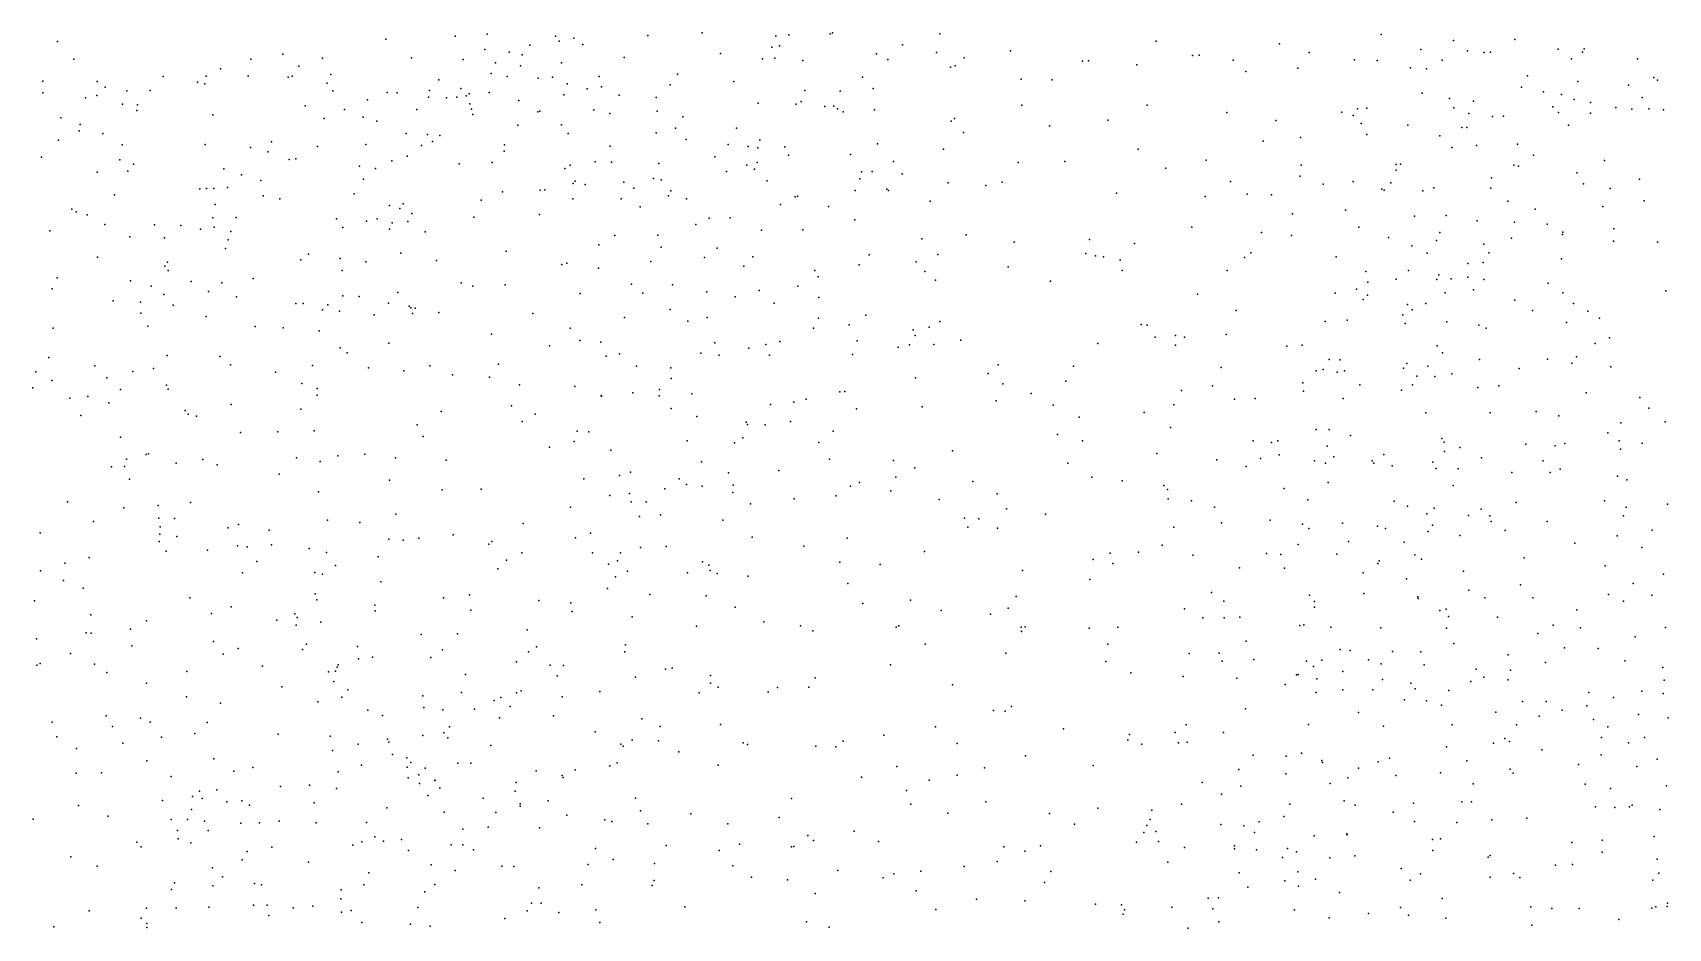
# Model space of a CAD drawing. Header units: metres. Extents: x -25 to 25, y -27.7 to 27.8.
# Drawn here: x -12.575 to -9.482, y 0.012 to 1.705 of the extents above; entities that cross this region are included whole.
import ezdxf

# ---------------------------------------------------------------- set-up
doc = ezdxf.new("R2010")
doc.units = ezdxf.units.M

msp = doc.modelspace()

# ---------------------------------------------------------------- linework, layer by layer
for p in [(-11.7156, 1.7025, 14.277), (-11.3088, 1.705, 0.835), (-11.1452, 1.7011, 6.828), (-11.0669, 1.7026, 15.7569), (-11.0627, 1.705, 15.526), (-10.8594, 1.7032, -7.6969), (-10.0248, 1.7016, 5.107), (-12.5282, 1.6881, 9.4728), (-11.907, 1.6929, 14.8261), (-11.7759, 1.6982, 19.1159), (-11.7201, 1.6733, 13.079), (-11.6348, 1.6817, 18.4812), (-11.5864, 1.6983, 1.0415), (-11.5795, 1.6889, 16.7493), (-11.5518, 1.695, 1.7992), (-11.5349, 1.6828, 9.0812), (-11.4119, 1.6996, -4.6011), (-11.1772, 1.6776, 1.8002), (-11.1694, 1.6988, 16.3267), (-11.1625, 1.6799, -3.7074), (-10.9301, 1.682, 2.5925), (-10.7257, 1.6707, 20.0654), (-10.4506, 1.6889, -4.9965), (-10.2174, 1.6842, 20.4037), (-9.9498, 1.6734, -11.2671), (-9.8885, 1.6901, -16.8166), (-9.8617, 1.6707, 5.1433), (-9.772, 1.6923, 26.5193), (-9.6904, 1.6736, -11.5658), (-9.6409, 1.6745, -5.6193), (-12.4974, 1.6552, -3.6419), (-12.1627, 1.6548, 12.6635), (-12.1022, 1.6647, 0.0914), (-12.0714, 1.6416, -4.7953), (-12.0268, 1.6569, 5.3224), (-11.8588, 1.6573, -4.5368), (-11.7609, 1.6541, 13.7336), (-11.6995, 1.6482, 18.7252), (-11.6739, 1.668, -3.8365), (-11.6522, 1.6421, 16.9354), (-11.6494, 1.6633, 7.2527), (-11.5748, 1.6478, -4.4532), (-11.4568, 1.6584, 5.401), (-11.2746, 1.6654, 14.9561), (-11.1952, 1.6558, 19.7442), (-11.1714, 1.6571, -6.6859), (-11.1188, 1.6526, 15.9953), (-10.9792, 1.6652, 0.4646), (-10.9579, 1.6545, 19.9139), (-10.8657, 1.6677, -7.5083), (-10.8397, 1.6401, 5.2446), (-10.8307, 1.6425, 2.0799), (-10.8136, 1.6575, -8.0306), (-10.5896, 1.6513, 2.3956), (-10.5785, 1.6516, -3.6033), (-10.487, 1.6445, 16.259), (-10.382, 1.6617, 15.1526), (-10.369, 1.6628, -8.6791), (-10.3051, 1.6533, 5.1015), (-10.161, 1.6676, 20.6551), (-10.0756, 1.6538, -3.5959), (-10.0326, 1.6522, 6.1429), (-9.9099, 1.653, 16.2593), (-9.8305, 1.6673, -5.29), (-9.8185, 1.668, -17.1808), (-9.6651, 1.6559, -5.454), (-9.6446, 1.6683, 16.273), (-9.5403, 1.6557, 21.7141), (-12.5559, 1.6135, 7.3122), (-12.4528, 1.6128, 15.2241), (-12.3285, 1.6224, -5.3529), (-12.2635, 1.6118, -5.1264), (-12.2467, 1.6226, -3.8119), (-12.2195, 1.6367, -5.6669), (-12.1674, 1.6227, -4.9211), (-12.0921, 1.6207, -3.9069), (-12.0841, 1.6226, 10.4568), (-12.018, 1.6093, 16.467), (-12.011, 1.6258, 12.6594), (-11.8067, 1.616, 8.623), (-11.7082, 1.6282, 14.8354), (-11.678, 1.6219, 0.8733), (-11.6193, 1.619, 17.8225), (-11.592, 1.6212, 14.6868), (-11.5643, 1.6084, 19.3835), (-11.504, 1.6219, 16.4615), (-11.3559, 1.6266, 19.59), (-11.2488, 1.613, 15.1229), (-11.0058, 1.621, 14.768), (-10.7057, 1.6169, 14.7262), (-10.6472, 1.616, 16.2735), (-10.2812, 1.6317, 20.1858), (-10.1829, 1.6382, 15.22), (-9.9697, 1.6387, -5.1524), (-9.9393, 1.6364, -10.5409), (-9.7482, 1.6234, -10.2985), (-9.6532, 1.6126, 25.8241), (-9.5097, 1.6202, -5.7636), (-9.5027, 1.6153, -6.1813), (-12.5555, 1.5913, 5.5213), (-12.4752, 1.5818, 9.0996), (-12.4538, 1.5865, 9.5993), (-12.4377, 1.6018, 0.3808), (-12.3971, 1.5948, 12.6354), (-12.3527, 1.596, -5.5544), (-12.2497, 1.6081, 0.4527), (-12.0073, 1.5954, 10.321), (-11.9416, 1.578, -4.0115), (-11.9044, 1.5919, 10.1304), (-11.886, 1.5916, 8.4742), (-11.8265, 1.5833, 0.6706), (-11.8243, 1.5955, 7.4393), (-11.7923, 1.5818, 13.2963), (-11.7727, 1.5834, -3.9852), (-11.7655, 1.5998, 12.8975), (-11.7551, 1.5858, -4.3676), (-11.7494, 1.5895, 14.4222), (-11.7116, 1.592, 17.2809), (-11.5705, 1.5873, 0.3651), (-11.5263, 1.5991, 18.0817), (-11.4991, 1.6025, 14.8569), (-11.4661, 1.5868, 16.6837), (-11.396, 1.5822, -6.6111), (-11.3697, 1.6064, 7.0108), (-11.1148, 1.596, 5.3549), (-11.0479, 1.5943, 0.3368), (-10.9856, 1.5996, 16.3479), (-9.9477, 1.591, 5.6912), (-9.896, 1.5809, 15.135), (-9.7597, 1.602, 25.9418), (-9.7182, 1.5935, 21.3987), (-9.6838, 1.5883, 15.1687), (-9.6602, 1.5789, 16.4108), (-9.5574, 1.6061, -10.1228), (-9.5313, 1.5828, -18.0333), (-12.4051, 1.5697, 7.4047), (-12.3782, 1.5578, 16.2193), (-12.3767, 1.5688, 8.8526), (-12.2341, 1.55, 7.5274), (-12.0595, 1.5667, -5.978), (-11.9856, 1.5597, 0.2174), (-11.8485, 1.5599, 14.1223), (-11.7484, 1.5705, 8.8578), (-11.7449, 1.5602, 0.3345), (-11.7428, 1.5505, 5.3591), (-11.6555, 1.577, 18.8667), (-11.6196, 1.5555, -3.9319), (-11.6158, 1.5564, -6.4463), (-11.5137, 1.5592, 2.2616), (-11.4836, 1.5523, 0.8286), (-11.3942, 1.5568, 16.3353), (-11.2033, 1.5717, 16.1061), (-11.1311, 1.57, 0.5728), (-11.1215, 1.5747, -6.8864), (-11.077, 1.5653, 1.8916), (-11.0601, 1.5661, 6.7978), (-11.0531, 1.5611, 2.4863), (-11.0425, 1.5557, -7.0245), (-10.9834, 1.5591, -4.6155), (-10.7046, 1.5678, -8.3622), (-10.4674, 1.5682, 20.0618), (-10.3169, 1.5539, 16.2893), (-10.0995, 1.555, 6.449), (-10.0781, 1.5485, -10.7207), (-10.0701, 1.5612, -9.0137), (-10.052, 1.5621, 6.2875), (-9.8878, 1.5631, 26.3692), (-9.859, 1.552, -9.1249), (-9.8506, 1.5754, 26.0973), (-9.8142, 1.5466, 21.2252), (-9.7939, 1.5471, -16.4898), (-9.7006, 1.565, 26.8509), (-9.6899, 1.5541, 21.5839), (-9.6293, 1.5731, -16.2504), (-9.6292, 1.5532, -5.2907), (-9.5814, 1.5636, 26.9803), (-9.5511, 1.5602, -9.1719), (-9.5187, 1.5613, -3.4632), (-9.4912, 1.5593, -5.53), (-12.5216, 1.5442, 0.2024), (-12.487, 1.5197, 16.0018), (-12.4854, 1.5316, -3.7596), (-12.0236, 1.5427, -4.516), (-11.9498, 1.5452, -6.0992), (-11.9242, 1.5375, 0.4831), (-11.6574, 1.5301, 17.6091), (-11.5747, 1.531, 2.0329), (-11.3958, 1.5156, 0.6466), (-11.3596, 1.5245, 16.5904), (-11.3455, 1.546, 2.3622), (-11.2441, 1.5247, -4.4611), (-10.8379, 1.5378, 2.3838), (-10.832, 1.5425, -8.1659), (-10.8151, 1.5161, 16.3328), (-10.6522, 1.5291, 6.6894), (-10.5422, 1.5397, -4.771), (-10.2239, 1.5393, -4.9008), (-10.0631, 1.5335, 15.0233), (-9.9743, 1.5299, 5.8971), (-9.8727, 1.5257, -11.4665), (-9.8632, 1.5259, -10.3931), (-9.6705, 1.5305, -17.5341), (-12.5262, 1.5018, 15.7569), (-12.4425, 1.5142, -5.7028), (-12.4056, 1.493, -5.0624), (-12.2486, 1.4938, -5.9654), (-12.1628, 1.4882, 8.3451), (-12.1235, 1.4985, 15.0242), (-12.0366, 1.4901, 5.327), (-11.9448, 1.4939, -4.3237), (-11.8684, 1.5143, 13.9051), (-11.8397, 1.4917, 14.2644), (-11.8282, 1.5125, 13.4724), (-11.8188, 1.4993, 13.0317), (-11.8051, 1.5107, -4.1377), (-11.6829, 1.4932, 7.3427), (-11.5625, 1.5147, 0.6824), (-11.483, 1.4907, -4.2961), (-11.3395, 1.5029, 16.199), (-11.2599, 1.4938, 15.2441), (-11.2221, 1.4896, -3.7277), (-11.2038, 1.4875, 1.839), (-11.2, 1.502, 14.8179), (-11.1528, 1.4891, 15.7955), (-10.9777, 1.4948, -7.8464), (-10.8529, 1.4846, 19.8566), (-10.4843, 1.4849, -8.683), (-10.2479, 1.4999, 5.073), (-10.1776, 1.5067, 20.3338), (-10.0521, 1.5125, 20.8508), (-9.9143, 1.5099, 5.1013), (-9.8916, 1.4881, -16.682), (-9.8448, 1.4918, 5.4244), (-9.767, 1.4942, -3.5706), (-12.5584, 1.47, -5.2947), (-12.4104, 1.4645, 9.719), (-12.3843, 1.4566, 7.552), (-12.1301, 1.4795, 10.5921), (-12.09, 1.465, -6.0973), (-12.0775, 1.4666, -4.0847), (-11.8961, 1.4628, 10.0454), (-11.8668, 1.4717, 13.7148), (-11.7683, 1.457, 9.1979), (-11.706, 1.4599, 16.3972), (-11.6832, 1.4808, 0.4665), (-11.5589, 1.4543, -4.1533), (-11.5116, 1.4609, 19.0885), (-11.4804, 1.46, -3.9123), (-11.3907, 1.4578, -6.7915), (-11.2853, 1.4705, 19.4253), (-11.2246, 1.4544, -6.963), (-11.2047, 1.4597, 6.9426), (-11.1458, 1.4737, 2.3295), (-11.0284, 1.4749, 14.8188), (-10.947, 1.4617, -8.0352), (-10.7115, 1.4593, -3.6031), (-10.6229, 1.4618, 5.141), (-10.3561, 1.4641, -4.7397), (-10.1762, 1.4547, -8.9777), (-9.9966, 1.4561, -10.5491), (-9.9884, 1.4566, -11.3534), (-9.7741, 1.4547, -5.0456), (-9.7371, 1.4734, 25.8452), (-9.6027, 1.4633, 21.904), (-12.4529, 1.4415, 15.4636), (-12.3952, 1.4432, 5.3927), (-12.2135, 1.4474, 15.1446), (-12.18, 1.4365, 12.6149), (-12.1438, 1.4253, 7.9683), (-11.957, 1.4528, 15.0119), (-11.9497, 1.428, -6.2466), (-11.9264, 1.4482, 8.524), (-11.5687, 1.4482, -6.6281), (-11.5491, 1.4244, 7.2364), (-11.4008, 1.4296, 15.1632), (-11.3864, 1.4266, 5.3747), (-11.2627, 1.4428, 16.0227), (-11.2101, 1.4467, 16.5113), (-11.1861, 1.4248, 15.6283), (-11.0108, 1.4287, 2.1306), (-11.0076, 1.4419, -7.4992), (-10.9876, 1.4427, 16.3818), (-10.9308, 1.4384, 6.7936), (-10.4321, 1.4488, 16.3148), (-10.31, 1.4237, 14.6905), (-10.1785, 1.4338, -4.7888), (-10.078, 1.4238, 20.7246), (-9.9968, 1.4454, 6.059), (-9.8162, 1.4304, 21.4982), (-9.7651, 1.4524, 5.1489), (-9.6551, 1.4399, 16.5752), (-9.5364, 1.4284, 25.6488), (-12.4202, 1.3984, 12.5692), (-12.259, 1.4098, 7.7976), (-12.2465, 1.4105, 16.2172), (-12.2321, 1.4104, -4.0219), (-12.2068, 1.4124, -4.6145), (-12.1391, 1.3964, -4.4547), (-11.9671, 1.4006, 7.7849), (-11.6865, 1.4041, 5.3568), (-11.6153, 1.407, 15.06), (-11.6067, 1.4082, 17.177), (-11.5527, 1.4198, 17.0158), (-11.5303, 1.4178, 2.1607), (-11.4573, 1.4222, 18.9291), (-11.4384, 1.4111, 18.2488), (-11.3724, 1.3965, 18.4493), (-11.3685, 1.4059, 19.1761), (-11.1333, 1.3945, 1.952), (-11.1285, 1.3959, 19.498), (-11.0194, 1.4066, 19.6279), (-10.9599, 1.4092, -4.5196), (-10.9565, 1.4066, -3.6401), (-10.8437, 1.4211, 5.2496), (-10.7723, 1.4159, 14.7817), (-10.742, 1.4222, -4.5974), (-10.5254, 1.4019, -4.6175), (-10.3578, 1.3955, 6.7173), (-10.2782, 1.3995, 20.1193), (-10.2325, 1.3985, -3.581), (-10.1344, 1.4189, -10.958), (-10.024, 1.4094, -3.5928), (-10.0196, 1.4073, -9.0901), (-10.0069, 1.4209, -4.8579), (-9.9462, 1.4062, 21.0572), (-9.9253, 1.4114, 26.2191), (-9.8176, 1.4112, 14.98), (-9.6425, 1.4193, -9.1771), (-9.5922, 1.4106, -11.7729), (-12.5007, 1.3714, 7.6139), (-12.4925, 1.3663, -5.9653), (-12.2296, 1.38, -6.1264), (-12.1077, 1.3912, 16.3123), (-11.9005, 1.3785, 14.1514), (-11.881, 1.3727, 8.9979), (-11.8742, 1.3816, 13.191), (-11.8582, 1.3631, 12.7157), (-11.7268, 1.3883, -6.5245), (-11.6165, 1.3614, 14.6879), (-11.5534, 1.3908, 16.283), (-11.4624, 1.3907, 16.862), (-11.426, 1.3756, 1.9051), (-11.3385, 1.3909, -3.8084), (-11.1609, 1.3804, -7.1556), (-11.0699, 1.3764, -7.3428), (-10.8781, 1.3863, -8.2429), (-10.1926, 1.3625, 14.5763), (-10.0923, 1.3696, 14.7054), (-9.7855, 1.3866, 21.6693), (-9.7338, 1.3712, -17.4072), (-9.6058, 1.3766, -3.5361), (-9.5279, 1.3872, -16.164), (-12.5423, 1.3307, -4.9447), (-12.4721, 1.3605, 10.1025), (-12.4384, 1.3425, 11.0897), (-12.3447, 1.3417, 15.412), (-12.2951, 1.3408, 10.8739), (-12.2577, 1.3334, 5.3578), (-12.234, 1.3552, 8.7219), (-12.2318, 1.3375, 15.2763), (-12.1904, 1.3557, 8.5426), (-12.0005, 1.353, 15.1208), (-11.9885, 1.337, 12.5941), (-11.9439, 1.3488, 10.1718), (-11.9236, 1.353, 5.3283), (-11.9001, 1.3334, 13.4768), (-11.8949, 1.3455, -6.3793), (-11.8654, 1.3483, 9.3778), (-11.7407, 1.3565, 7.4752), (-11.3207, 1.3425, 18.6446), (-11.2956, 1.3546, 16.6334), (-11.2561, 1.3552, -4.3245), (-11.1968, 1.3318, 19.2667), (-11.1185, 1.3325, 5.3411), (-11.02, 1.3509, -7.9468), (-10.3831, 1.3372, 14.5745), (-10.0673, 1.3374, 6.5125), (-9.9623, 1.3582, 5.8834), (-9.9022, 1.3594, -17.0425), (-9.8437, 1.3493, 16.5701), (-9.773, 1.3466, -10.2557), (-9.7109, 1.3428, 21.8883), (-9.5849, 1.3345, -10.1201), (-12.3915, 1.3192, 9.2985), (-12.3258, 1.3169, 8.9447), (-12.205, 1.3134, 10.6433), (-12.2002, 1.3292, 8.1143), (-11.8328, 1.3286, 15.1175), (-11.5041, 1.304, 18.0102), (-11.4742, 1.3216, 14.8163), (-11.393, 1.3219, -6.9384), (-11.3867, 1.2997, 15.3311), (-10.8937, 1.3154, 19.7218), (-10.8098, 1.3231, 16.366), (-10.7187, 1.3092, -8.561), (-10.5766, 1.3143, 14.7563), (-10.4917, 1.3065, 6.7806), (-10.2511, 1.3271, 16.3787), (-10.1946, 1.3213, 6.7449), (-10.0114, 1.3181, 20.9402), (-9.9669, 1.3021, -11.4407), (-9.9204, 1.3124, 21.369), (-9.9141, 1.3271, 5.6657), (-9.8308, 1.305, 5.4469), (-9.7784, 1.3165, -4.9056), (-9.6821, 1.3233, 16.6825), (-9.6812, 1.3279, 14.99), (-9.5858, 1.3107, 22.0688), (-9.5027, 1.3091, -9.1646), (-12.4527, 1.2806, -4.7813), (-12.3202, 1.271, -6.23), (-12.2106, 1.2971, -4.129), (-12.068, 1.2753, 10.3628), (-12.0532, 1.2861, -6.3204), (-11.9933, 1.2782, 16.2264), (-11.945, 1.2716, 14.0139), (-11.8786, 1.288, 14.3291), (-11.8112, 1.2744, 7.6754), (-11.6795, 1.292, 15.1618), (-11.5647, 1.269, 16.1532), (-11.4059, 1.2722, 15.9784), (-11.3044, 1.2798, 7.1162), (-11.2805, 1.2977, 15.7544), (-11.2132, 1.2813, 19.0897), (-10.993, 1.2851, -8.1231), (-10.9046, 1.2717, 5.3073), (-10.8632, 1.2854, -4.4892), (-10.5838, 1.2875, 19.9581), (-10.5654, 1.2833, 5.15), (-10.5501, 1.2811, -4.4987), (-10.5183, 1.275, -3.5159), (-10.2837, 1.2799, -8.964), (-10.2713, 1.2887, -4.5607), (-10.1104, 1.2814, -9.0654), (-9.9381, 1.2884, 26.3958), (-9.8609, 1.2688, -3.5885), (-9.8321, 1.2706, -17.2238), (-9.8214, 1.2888, 14.8838), (-9.6841, 1.2776, -11.7594), (-12.5288, 1.2415, -3.9155), (-12.3248, 1.2636, 15.5708), (-12.319, 1.2557, -4.6404), (-12.1579, 1.2402, 16.114), (-11.99, 1.2556, 8.9077), (-11.5744, 1.2665, 17.7348), (-11.5052, 1.2599, 17.1189), (-11.2301, 1.2633, 18.9078), (-11.0962, 1.2555, -3.6592), (-11.0898, 1.2437, -7.7923), (-11.0118, 1.2662, 15.0465), (-10.8878, 1.2538, -3.5873), (-10.7302, 1.2622, 6.8373), (-10.5151, 1.2554, -8.8001), (-10.3165, 1.2553, -3.5286), (-10.054, 1.2537, 20.7692), (-9.9966, 1.2393, 21.1708), (-9.9731, 1.2551, -4.6991), (-9.9196, 1.2384, -9.1519), (-9.9157, 1.2472, -10.4342), (-9.8928, 1.2399, 21.5923), (-9.8609, 1.2429, 25.956), (-9.8312, 1.2383, 26.7452), (-12.538, 1.2207, 12.4), (-12.39, 1.2361, 12.4734), (-12.3509, 1.2256, 9.0984), (-12.3269, 1.2099, 7.9741), (-12.275, 1.2347, 15.9199), (-12.2425, 1.2154, -4.4825), (-12.2172, 1.2322, 8.8547), (-11.9883, 1.2074, 9.0866), (-11.9575, 1.2065, 9.2863), (-11.8843, 1.2137, 12.9882), (-11.7646, 1.232, 16.181), (-11.7428, 1.2259, 14.5995), (-11.6818, 1.228, -6.7258), (-11.5396, 1.2122, 7.3692), (-11.4427, 1.2298, 5.3472), (-11.4209, 1.2128, 18.2817), (-11.3652, 1.2286, 15.5715), (-11.3002, 1.2153, -7.1309), (-11.2014, 1.2179, 15.0644), (-11.1278, 1.2255, 7.037), (-10.8678, 1.2369, 15.1693), (-10.65, 1.2352, 16.374), (-10.3722, 1.2104, 5.1145), (-10.1121, 1.2128, -4.5629), (-10.0719, 1.22, 14.5397), (-10.0509, 1.2087, 6.6322), (-10.05, 1.2336, -10.6334), (-9.9038, 1.2133, -16.8272), (-9.8505, 1.2191, -11.6279), (-9.709, 1.2317, 26.9154), (-9.6814, 1.2134, -9.1801), (-9.487, 1.217, 22.2267), (-12.4226, 1.1981, 10.0437), (-12.371, 1.1956, 9.4359), (-12.3096, 1.1898, 10.8018), (-12.1897, 1.2055, 12.4752), (-12.0774, 1.1929, 5.3227), (-12.0634, 1.1929, 15.3837), (-12.0267, 1.1808, 9.8216), (-12.0166, 1.1908, 9.6562), (-11.9946, 1.1784, 16.0867), (-11.9023, 1.1934, 8.2109), (-11.8632, 1.1877, 12.8161), (-11.8597, 1.1846, 8.0066), (-11.8516, 1.1839, -6.5792), (-11.8069, 1.1761, 7.8117), (-11.3697, 1.1817, 7.2399), (-11.2468, 1.2059, 18.6562), (-11.1727, 1.1938, -7.4273), (-11.0884, 1.2043, 15.2344), (-10.299, 1.1796, 6.8767), (-10.0591, 1.2007, 16.5239), (-9.9752, 1.1913, 6.1604), (-9.9662, 1.1811, 21.4445), (-9.9406, 1.193, 26.2081), (-9.7721, 1.1994, 21.9419), (-9.7389, 1.1797, 25.7838), (-9.6613, 1.1931, 16.7965), (-9.6341, 1.1784, -4.9055), (-12.5361, 1.1462, 10.257), (-12.3703, 1.1747, 11.0079), (-12.3571, 1.1499, 9.6714), (-12.2466, 1.1685, 10.5845), (-12.154, 1.1497, 15.7189), (-12.1016, 1.1471, 15.912), (-11.929, 1.1714, 13.2507), (-11.857, 1.1744, 5.3013), (-11.6292, 1.1739, 15.3593), (-11.5589, 1.1466, 15.871), (-11.4558, 1.1667, 15.7276), (-11.3359, 1.1596, -4.186), (-11.2996, 1.1664, 5.342), (-11.0984, 1.1464, 19.0509), (-11.0887, 1.1651, 5.3439), (-11.0309, 1.1525, -4.3751), (-10.9995, 1.1711, -8.2564), (-10.8799, 1.1485, 6.965), (-10.8597, 1.1588, 19.6728), (-10.4789, 1.1535, 14.9297), (-10.4676, 1.1518, -4.3677), (-10.1308, 1.1588, -10.92), (-10.0891, 1.1615, 20.5907), (-9.9841, 1.1715, 6.4238), (-9.9794, 1.155, 5.1108), (-9.9009, 1.1586, 21.7455), (-9.8405, 1.1523, 5.2306), (-9.8262, 1.1463, 14.7424), (-9.6747, 1.1569, 14.8767), (-9.6119, 1.1654, -16.2757), (-12.0335, 1.1412, 12.4337), (-11.9013, 1.118, 15.4575), (-11.7074, 1.1349, 15.9873), (-11.5405, 1.1228, 17.4144), (-11.5004, 1.1198, 14.9102), (-11.2852, 1.1185, 18.5142), (-11.1886, 1.1158, 15.4072), (-11.1619, 1.1214, 18.8526), (-11.016, 1.1225, 19.3282), (-10.9168, 1.1147, 5.3536), (-10.9101, 1.1435, -8.4648), (-10.9065, 1.1322, 15.4325), (-10.8707, 1.1158, -4.3938), (-10.8197, 1.1239, -8.6156), (-10.561, 1.1175, 5.2718), (-10.4526, 1.1296, 15.0905), (-10.4141, 1.1142, -3.4263), (-10.4137, 1.1326, -8.9362), (-10.3968, 1.1291, 14.779), (-10.3184, 1.1343, 16.4398), (-10.1746, 1.1145, 20.2749), (-9.6204, 1.1173, -17.5514), (-9.5933, 1.1284, 25.6434), (-12.5443, 1.0911, -4.6626), (-12.3208, 1.0947, 12.3551), (-12.2213, 1.0925, -6.4313), (-11.9937, 1.1089, 13.9423), (-11.9801, 1.0998, 13.4924), (-11.5978, 1.1129, 15.6053), (-11.4906, 1.0932, 18.081), (-11.4653, 1.098, 17.2155), (-11.3115, 1.0989, 16.8895), (-11.277, 1.0951, -3.7732), (-11.2208, 1.1086, 7.1846), (-11.1816, 1.0955, -7.7768), (-11.0245, 1.0967, -3.5609), (-10.9384, 1.1107, 19.5333), (-10.2031, 1.1122, 5.118), (-10.1234, 1.0874, -3.529), (-10.1025, 1.0864, 20.7283), (-9.919, 1.1127, -3.5721), (-9.9089, 1.0996, 26.5844), (-9.8388, 1.0871, 5.4231), (-9.7108, 1.0877, -10.2672), (-9.6557, 1.0924, -3.6173), (-12.5687, 1.0637, -6.3258), (-12.4574, 1.0754, 7.8733), (-12.4345, 1.0527, -4.5476), (-12.4345, 1.0525, 10.1037), (-12.3853, 1.0647, 9.9152), (-12.3468, 1.0698, 9.1691), (-12.2012, 1.0773, 10.4318), (-12.1156, 1.0629, 8.4725), (-12.0459, 1.0757, -6.5052), (-11.9398, 1.0714, 14.2306), (-11.873, 1.066, 15.7554), (-11.824, 1.075, 12.6437), (-11.7809, 1.0584, -6.7255), (-11.7112, 1.0536, 14.6957), (-11.6941, 1.0785, 15.8148), (-11.4334, 1.0748, -7.071), (-11.3682, 1.0713, -3.9105), (-10.9059, 1.0526, 16.5597), (-10.7679, 1.0604, 5.4158), (-10.7491, 1.0773, 19.7916), (-10.6069, 1.0748, -4.3385), (-10.3278, 1.0723, 5.2079), (-10.1481, 1.0654, 6.9263), (-10.1348, 1.0682, 14.4973), (-10.1084, 1.0629, -11.2303), (-10.0943, 1.0658, 21.0822), (-9.9829, 1.0705, 6.6133), (-9.9768, 1.0795, -11.5), (-9.9577, 1.0555, 6.065), (-9.937, 1.0745, 5.86), (-9.9236, 1.0552, 16.7629), (-9.8916, 1.0603, 5.6053), (-9.764, 1.0703, -16.5285), (-9.6645, 1.0803, 26.9592), (-9.5908, 1.0734, -9.163), (-12.5749, 1.0338, 11.7256), (-12.5387, 1.0477, -3.9745), (-12.4088, 1.0305, 12.2429), (-12.3218, 1.0388, 5.3649), (-12.3188, 1.0313, 10.7715), (-12.0661, 1.0417, 9.5907), (-12.0367, 1.0321, 9.2876), (-11.6546, 1.0394, 5.2623), (-11.5496, 1.0358, 17.5451), (-11.4398, 1.0244, 18.2256), (-11.3896, 1.0304, 15.3694), (-11.3673, 1.0509, 7.3453), (-11.3287, 1.0223, -7.2603), (-11.0489, 1.0259, 7.1535), (-11.0393, 1.0268, 16.6712), (-10.7404, 1.0411, 7.0378), (-10.687, 1.023, 15.5555), (-10.6214, 1.0461, 16.477), (-10.4024, 1.0283, 15.3668), (-10.3441, 1.0374, 7.028), (-10.1729, 1.0432, -4.3629), (-10.1717, 1.0271, 16.5841), (-10.0654, 1.0391, 21.3735), (-9.9863, 1.0293, 21.6619), (-9.9657, 1.0394, -4.5056), (-9.8422, 1.0343, 26.7226), (-9.8027, 1.0371, -4.6672), (-9.6377, 1.0242, 16.9609), (-12.5049, 1.0139, 5.4939), (-12.4706, 1.0171, 11.548), (-12.4309, 1.0055, 11.3592), (-12.2867, 0.9908, -4.4503), (-12.1996, 1.002, 8.9908), (-12.0677, 0.9932, 9.1229), (-12.0372, 1.0196, 12.2906), (-11.6694, 0.9996, -6.8639), (-11.4999, 1.0193, 7.4977), (-11.4995, 1.0179, 15.0641), (-11.3902, 1.0187, 17.0873), (-11.3674, 0.9946, 18.3701), (-11.1796, 1.0023, 5.3594), (-11.1354, 1.0063, -4.3373), (-11.1121, 1.0121, -8.3667), (-11.0174, 0.994, 15.6177), (-10.8927, 0.9974, -3.4429), (-10.753, 1.0088, -4.3504), (-10.645, 1.0008, 19.8975), (-10.4173, 1.0014, 20.1068), (-10.3022, 1.0119, -9.0186), (-10.2632, 1.0134, 15.0997), (-10.0968, 1.0131, -10.8235), (-9.5359, 1.0152, 22.2931), (-9.5186, 0.9949, -10.1638), (-12.4839, 0.9813, 12.0186), (-12.2809, 0.9835, 10.562), (-12.2654, 0.9802, 12.1718), (-11.8478, 0.9633, 12.2836), (-11.8024, 0.989, 12.4455), (-11.6496, 0.9696, 7.7618), (-11.6248, 0.984, 14.8261), (-11.3188, 0.9796, -4.2422), (-11.2258, 0.9686, -8.0273), (-11.2233, 0.9641, 16.9175), (-11.19, 0.9635, -8.2235), (-11.1421, 0.9696, 18.9327), (-10.5958, 0.978, 7.091), (-10.4729, 0.9867, 16.5266), (-9.9407, 0.9866, 26.1963), (-9.8187, 0.9863, 16.9395), (-9.7322, 0.9886, 22.1721), (-9.6888, 0.9804, 25.6419), (-9.5719, 0.9676, -4.8258), (-9.488, 0.9694, -16.0802), (-12.4088, 0.9402, 11.6718), (-12.1817, 0.9488, 8.2322), (-12.1113, 0.9503, 10.1159), (-12.0424, 0.952, 8.3393), (-11.8363, 0.9418, 8.1459), (-11.5508, 0.9318, 17.7384), (-11.5455, 0.9514, -7.005), (-11.5232, 0.9505, 17.9644), (-11.3376, 0.9332, -3.8251), (-11.2479, 0.9298, 18.6213), (-11.2319, 0.9391, 7.337), (-11.0884, 0.9302, 5.4733), (-11.061, 0.9519, -8.6126), (-10.6369, 0.9453, 5.5349), (-10.5898, 0.9336, -3.3304), (-10.4237, 0.9587, 5.4247), (-10.2673, 0.9334, -4.2568), (-10.2321, 0.9304, 20.3676), (-10.2202, 0.9336, 5.3492), (-10.1481, 0.9548, 20.8645), (-10.1233, 0.9547, -11.0592), (-10.0832, 0.9434, 21.4957), (-9.9101, 0.938, 5.743), (-9.9061, 0.931, 25.9797), (-9.678, 0.9282, -16.3905), (-9.5967, 0.9484, 27.0133), (-9.5752, 0.9334, -3.7125), (-9.5314, 0.9291, 17.0499), (-12.3978, 0.8986, 9.7741), (-12.3601, 0.9075, 11.0842), (-12.3562, 0.9086, 11.5189), (-12.2532, 0.8981, 5.3232), (-12.0759, 0.9011, -6.6145), (-11.9982, 0.9051, 14.064), (-11.9469, 0.908, 12.1341), (-11.8887, 0.9015, -6.7073), (-11.5978, 0.9213, 14.9834), (-11.4819, 0.9159, -4.0632), (-11.068, 0.8985, 19.0687), (-10.8356, 0.9142, 16.6435), (-10.449, 0.9097, -8.996), (-10.3358, 0.8972, 20.2417), (-10.2532, 0.8998, -3.4063), (-10.2182, 0.907, 15.3269), (-10.1272, 0.9235, 7.0195), (-10.1145, 0.9028, -11.3009), (-10.0199, 0.9078, -3.5423), (-9.905, 0.9133, 14.6449), (-9.8763, 0.9205, 22.0512), (-9.8351, 0.9009, -11.8003), (-9.7514, 0.9271, -9.1659), (-9.6962, 0.9241, -17.3398), (-9.5725, 0.9174, 14.8043), (-12.4262, 0.8839, 7.9369), (-12.4013, 0.8849, 9.4875), (-12.3036, 0.8909, 11.8297), (-12.2262, 0.8877, -4.1419), (-12.109, 0.8703, 9.8356), (-12.0312, 0.8942, 13.601), (-11.7931, 0.8968, 12.639), (-11.465, 0.8681, 18.1159), (-11.4447, 0.8738, 5.2613), (-11.3104, 0.8939, -7.8491), (-11.2595, 0.873, 5.3928), (-11.164, 0.8774, 15.693), (-10.9469, 0.8962, -8.8144), (-10.907, 0.8825, 19.4406), (-10.6174, 0.8911, 16.6138), (-10.2804, 0.8847, 16.677), (-10.1512, 0.8953, 21.1358), (-10.1306, 0.8912, 21.3213), (-10.042, 0.8955, 14.7651), (-10.0387, 0.891, -4.3598), (-10.0041, 0.8858, 6.8141), (-9.9275, 0.8927, 5.9879), (-9.9208, 0.8812, 26.5005), (-9.8797, 0.8805, -4.4955), (-9.7781, 0.8733, -16.7479), (-9.7185, 0.8956, -10.327), (-9.7054, 0.8733, -11.9161), (-9.6863, 0.88, -4.6957), (-9.578, 0.8666, -17.5164), (-12.3919, 0.8608, 9.3166), (-12.0346, 0.8371, 11.9809), (-11.9002, 0.8587, 5.1368), (-11.8009, 0.8407, 14.6492), (-11.7269, 0.8422, -6.8575), (-11.5328, 0.8615, 7.7043), (-11.3796, 0.8427, -7.4849), (-11.3522, 0.8614, -7.6984), (-11.3389, 0.8507, 18.4204), (-11.3089, 0.8474, -8.2727), (-11.2513, 0.8359, -8.5347), (-11.2506, 0.8494, -4.3257), (-11.0285, 0.8479, -3.397), (-11.0117, 0.8545, 15.7446), (-10.952, 0.8388, 16.7953), (-10.9427, 0.8646, 5.593), (-10.7971, 0.8564, 7.2306), (-10.5722, 0.8649, -4.2369), (-10.5151, 0.8576, 20.0588), (-10.4359, 0.8492, 7.2336), (-10.4289, 0.8416, 16.6725), (-10.2083, 0.843, 20.5955), (-10.1251, 0.8547, -10.8973), (-9.8889, 0.8492, 25.7684), (-9.5604, 0.8598, 25.3128), (-12.509, 0.8177, 10.1057), (-12.4026, 0.8069, -6.5695), (-12.3379, 0.8109, -4.418), (-12.2766, 0.817, 10.5309), (-11.5577, 0.8078, 15.3578), (-11.4839, 0.8298, 17.5091), (-11.4462, 0.8339, -4.2302), (-11.4433, 0.8183, -7.2151), (-11.4149, 0.8182, 7.61), (-11.2173, 0.8142, 17.031), (-11.1353, 0.8239, -8.7388), (-11.0556, 0.8294, 7.3316), (-10.8606, 0.8223, -8.9339), (-10.751, 0.8332, 15.7538), (-10.7333, 0.8047, -4.2904), (-10.4277, 0.8236, 15.6461), (-10.3838, 0.8201, -4.197), (-10.34, 0.8081, 5.5739), (-10.1634, 0.8221, -9.0937), (-10.0003, 0.819, 15.0563), (-9.9754, 0.8098, 5.5642), (-9.9249, 0.8062, 6.2373), (-9.77, 0.8166, -16.9748), (-9.6025, 0.8199, -18.0937), (-9.5618, 0.8077, -16.2238), (-9.4837, 0.8138, -4.8532), (-12.4597, 0.7811, 9.902), (-12.3361, 0.7872, -4.043), (-12.3066, 0.7865, 9.0168), (-12.186, 0.7752, 10.2538), (-12.0174, 0.7835, 8.3637), (-11.9566, 0.7787, 14.2524), (-11.8885, 0.7947, 14.4311), (-11.6475, 0.7772, 5.1168), (-11.4278, 0.7902, 17.3626), (-11.3877, 0.7936, -8.0263), (-11.2701, 0.7834, 7.5032), (-10.8129, 0.787, 19.648), (-10.7856, 0.7861, -3.3163), (-10.6599, 0.7944, -9.0244), (-10.327, 0.7782, -9.0908), (-10.2348, 0.7833, -4.221), (-10.1736, 0.7757, -11.0696), (-10.0979, 0.7774, 16.9329), (-9.9384, 0.7956, 17.0276), (-9.9279, 0.774, -10.5026), (-9.8599, 0.7922, 22.18), (-9.8358, 0.804, 26.7095), (-9.8195, 0.7915, 14.9414), (-9.8168, 0.781, -3.6817), (-9.7109, 0.7806, 25.3067), (-9.5665, 0.7914, 27.0242), (-12.5608, 0.7596, 5.5515), (-12.3356, 0.7427, 11.0257), (-12.3346, 0.7567, 8.0786), (-12.334, 0.7708, 11.1984), (-12.3022, 0.7523, 11.4048), (-12.2053, 0.7686, 5.2429), (-12.1277, 0.7645, 11.7657), (-11.9018, 0.7474, 13.0231), (-11.8746, 0.7458, 8.272), (-11.8447, 0.7493, 12.8589), (-11.78, 0.7555, 8.1462), (-11.7069, 0.7427, 12.4966), (-11.5483, 0.7499, -3.9633), (-11.5202, 0.759, 17.7853), (-11.2146, 0.751, 18.7753), (-11.0348, 0.7496, 5.6569), (-10.8065, 0.7699, 16.7819), (-10.7506, 0.7683, 5.7044), (-10.4173, 0.7703, -3.3527), (-10.1617, 0.7678, -11.3771), (-10.0871, 0.7432, 15.4324), (-10.0322, 0.7718, 15.2572), (-10.017, 0.7677, -11.6617), (-9.936, 0.7617, 6.4366), (-9.8763, 0.7542, 5.7969), (-9.7904, 0.7638, -9.1216), (-9.5787, 0.7539, 25.1346), (-9.5125, 0.7644, -17.8744), (-12.4679, 0.7128, 9.5171), (-12.3226, 0.7246, 10.8142), (-12.2445, 0.7267, 8.2071), (-12.1877, 0.7349, -6.6498), (-12.1693, 0.7332, 8.3503), (-12.1236, 0.7365, 8.87), (-12.052, 0.7298, 13.6801), (-12.0193, 0.7222, 5.0791), (-11.9216, 0.714, -4.2877), (-11.7126, 0.7377, 14.8901), (-11.6503, 0.7216, 15.2198), (-11.5165, 0.7214, 7.8345), (-11.4633, 0.7218, -7.7142), (-11.4259, 0.7317, 18.2077), (-11.377, 0.7334, -8.4718), (-11.117, 0.7345, 15.8054), (-10.8887, 0.7238, 7.3709), (-10.5376, 0.7212, 16.798), (-10.4837, 0.723, -9.0874), (-10.4391, 0.7359, 20.1995), (-10.3811, 0.7169, 16.8234), (-10.2416, 0.7204, 7.265), (-10.215, 0.7183, 15.6082), (-10.1822, 0.7373, 21.1067), (-10.1091, 0.7191, 21.7533), (-9.9818, 0.7415, -9.1168), (-9.9616, 0.7175, -3.6162), (-9.7548, 0.7121, 22.3321), (-9.6591, 0.7396, 14.9579), (-9.5324, 0.7316, -10.2471), (-12.5603, 0.6877, 7.9021), (-12.5144, 0.7023, -4.0018), (-12.1779, 0.684, -4.3553), (-12.1514, 0.705, 10.0982), (-12.0412, 0.6846, 9.2132), (-12.0271, 0.6813, -4.0678), (-12.0022, 0.6976, -6.7367), (-11.6956, 0.6911, 12.3361), (-11.6789, 0.7078, 15.0651), (-11.486, 0.6999, 17.9333), (-11.4688, 0.7064, 5.2255), (-11.4502, 0.687, -4.3385), (-11.3366, 0.684, 5.4377), (-11.3086, 0.7045, -3.6368), (-11.2966, 0.698, 17.1776), (-11.2938, 0.6882, 7.6253), (-11.2804, 0.6828, 15.7663), (-11.0487, 0.704, 7.4355), (-10.9726, 0.6994, 15.8487), (-10.7031, 0.6884, 15.8407), (-10.5696, 0.7088, -3.3239), (-10.5323, 0.7016, 5.7301), (-10.2931, 0.6935, 20.5372), (-10.2077, 0.6927, 5.6181), (-10.0592, 0.6839, 6.906), (-10.0311, 0.7015, -10.6157), (-10.029, 0.7063, -4.32), (-9.9486, 0.7096, 25.5421), (-9.8691, 0.6868, 25.3455), (-9.6017, 0.6973, -9.0519), (-9.4911, 0.6812, -15.3145), (-12.5165, 0.6691, 9.7765), (-12.4798, 0.6545, 9.3058), (-11.9164, 0.6666, 4.9633), (-11.4881, 0.6539, -7.4723), (-11.4727, 0.6762, -8.2973), (-11.2221, 0.6773, -4.3953), (-11.0337, 0.6638, -4.416), (-10.5758, 0.671, 7.3628), (-9.977, 0.6726, 22.1283), (-9.859, 0.6507, -4.4806), (-9.7618, 0.661, 17.2009), (-9.5484, 0.6635, 25.005), (-12.5717, 0.6309, 13.0477), (-12.2778, 0.6362, 10.622), (-12.1996, 0.6192, 10.3156), (-12.0407, 0.6443, 13.4222), (-12.0376, 0.6328, 13.8939), (-11.928, 0.6228, 14.359), (-11.7982, 0.6367, 14.7318), (-11.7492, 0.6424, 12.1611), (-11.6179, 0.6316, -4.3525), (-11.5571, 0.6271, -7.1501), (-11.408, 0.643, 15.6799), (-11.3014, 0.6404, 18.5004), (-11.2465, 0.6191, -3.4569), (-11.0053, 0.6255, 19.1893), (-10.9148, 0.6321, -3.3269), (-10.7153, 0.6388, -9.0978), (-10.3456, 0.6464, 5.707), (-10.3223, 0.6299, 15.7633), (-10.1604, 0.6418, -10.7632), (-10.1512, 0.6189, 7.1374), (-10.1508, 0.6297, 21.5683), (-10.0578, 0.6447, 25.6949), (-9.9559, 0.6386, 6.5953), (-9.955, 0.6355, 17.0817), (-9.8291, 0.6365, 6.0292), (-9.7384, 0.6362, -11.9759), (-9.5949, 0.6429, 26.9776), (-9.5667, 0.6305, 15.1579), (-9.5132, 0.6414, -4.7931), (-12.4651, 0.6044, 5.4792), (-12.3598, 0.593, 5.3218), (-12.2367, 0.6066, 8.6858), (-12.1132, 0.5945, 9.8654), (-12.0791, 0.6061, 8.7466), (-12.0747, 0.5995, 4.9802), (-12.0303, 0.5902, 9.0857), (-11.9273, 0.6119, 11.86), (-11.7466, 0.6134, 12.6373), (-11.5551, 0.6105, 5.0931), (-11.4413, 0.6005, 17.4438), (-11.1924, 0.5911, 5.6376), (-10.8569, 0.6125, 19.4882), (-10.7637, 0.6054, 16.8739), (-10.7306, 0.6172, -4.2926), (-10.3968, 0.6156, 20.302), (-10.3624, 0.5984, 7.3699), (-10.322, 0.5986, -4.2078), (-10.2921, 0.6, -11.2457), (-9.9138, 0.6123, 15.4717), (-9.9021, 0.6149, 26.5796), (-9.8979, 0.6014, 6.3808), (-9.8053, 0.6001, -18.4401), (-9.6551, 0.6139, -16.4717), (-12.5675, 0.5589, 5.5903), (-12.4739, 0.5702, 12.8184), (-12.4643, 0.5694, 9.1187), (-12.3901, 0.5771, -6.6511), (-12.077, 0.5847, 9.6529), (-11.8401, 0.5673, 8.3298), (-11.7718, 0.5682, -4.3782), (-11.6396, 0.5762, 15.3598), (-11.32, 0.5829, -8.8022), (-11.1232, 0.5837, -8.978), (-11.1, 0.5742, 19.0215), (-10.942, 0.5813, -9.0816), (-10.9368, 0.5838, 16.9527), (-10.7059, 0.5811, 19.8805), (-10.7051, 0.5727, 5.8007), (-10.6985, 0.5814, -3.3665), (-10.5772, 0.5792, 16.8656), (-10.5232, 0.5813, 15.8555), (-10.1787, 0.5844, 21.3126), (-10.1713, 0.5852, 15.7764), (-10.12, 0.5808, 21.8898), (-10.0256, 0.5797, -10.5056), (-9.9015, 0.5792, 5.7365), (-9.7289, 0.569, 15.3537), (-9.7, 0.5848, -16.9827), (-9.648, 0.5799, -17.1902), (-9.5447, 0.5625, -15.8984), (-9.4871, 0.5803, 22.4917), (-12.5036, 0.5315, 8.0686), (-12.3873, 0.546, -3.9917), (-12.233, 0.5539, 5.1587), (-12.2145, 0.5298, -3.9932), (-12.1866, 0.541, -6.7338), (-12.0649, 0.5391, -4.3781), (-12.0574, 0.5487, 13.6427), (-11.9609, 0.5446, 4.7698), (-11.7997, 0.5381, -6.8706), (-11.6372, 0.5345, -7.9927), (-11.622, 0.5439, -7.812), (-11.455, 0.5341, 7.9655), (-11.4539, 0.5477, 18.0412), (-10.8875, 0.5486, 5.7942), (-10.7347, 0.5319, 7.4961), (-10.5417, 0.5488, -9.1428), (-10.3878, 0.5311, -9.1357), (-10.3313, 0.5318, -10.9934), (-10.2804, 0.5543, -3.5042), (-10.1026, 0.5387, 5.7112), (-10.0837, 0.5371, 26.2391), (-10.0036, 0.5349, -11.8068), (-9.9501, 0.5347, -9.0519), (-9.8874, 0.5502, -10.3674), (-9.7851, 0.5289, 15.4914), (-9.6781, 0.5419, -16.6934), (-9.6146, 0.5408, -4.7204), (-12.5668, 0.5093, 12.1859), (-12.561, 0.5121, 9.231), (-12.458, 0.5108, 12.5334), (-12.435, 0.4953, 13.0229), (-12.2835, 0.4974, 11.1798), (-12.1406, 0.5075, 10.0445), (-12.0157, 0.4969, 14.0294), (-12.0024, 0.4977, -6.8046), (-11.9994, 0.5051, 9.4461), (-11.9971, 0.5098, 11.7395), (-11.9589, 0.5209, -3.9748), (-11.9323, 0.5241, 8.4817), (-11.8222, 0.5238, 4.6226), (-11.6601, 0.5154, 4.8052), (-11.5966, 0.5093, -7.449), (-11.571, 0.5088, -4.4586), (-11.3784, 0.5017, 15.7434), (-11.366, 0.5034, 17.3265), (-10.9531, 0.51, -4.4421), (-10.5459, 0.516, 7.4542), (-10.3258, 0.517, -11.3892), (-10.2661, 0.5198, 20.7665), (-10.1662, 0.5169, -10.6428), (-10.1533, 0.5069, 26.081), (-10.1375, 0.5184, -3.5759), (-10.0974, 0.4973, 25.4126), (-10.0491, 0.5194, 6.7264), (-10.0249, 0.5115, 15.8579), (-9.9438, 0.5097, 22.2687), (-9.8454, 0.5015, -11.9344), (-9.7803, 0.4996, -18.6584), (-9.714, 0.5142, 26.8457), (-9.5641, 0.5175, -15.6699), (-9.4924, 0.505, 15.3876), (-12.3599, 0.475, 8.5309), (-12.1039, 0.4681, 11.6133), (-12.0056, 0.478, 13.2906), (-11.7568, 0.4914, 15.046), (-11.5833, 0.4888, 8.1376), (-11.4353, 0.4868, -8.7237), (-11.2934, 0.4899, -4.5205), (-11.293, 0.4749, -8.9135), (-11.2786, 0.4676, 7.8658), (-11.1667, 0.4669, 17.1144), (-11.1072, 0.4679, 7.7204), (-11.0955, 0.4855, 15.8803), (-10.8357, 0.472, -9.1624), (-10.4982, 0.4948, 20.18), (-10.3994, 0.4876, 15.9344), (-10.2977, 0.4847, -10.8271), (-10.2066, 0.4728, 25.8654), (-10.185, 0.4906, 25.6579), (-10.1817, 0.4913, 21.4399), (-10.1467, 0.4834, 15.9567), (-10.0225, 0.4818, 25.2787), (-9.9692, 0.4749, 6.546), (-9.9607, 0.4643, -4.4204), (-9.8554, 0.4784, 25.0708), (-9.8308, 0.4863, 15.8991), (-9.7851, 0.4815, 6.1534), (-9.4896, 0.481, -17.3905), (-12.2844, 0.4492, 10.8626), (-12.2195, 0.4373, 5.0372), (-12.0356, 0.4396, 13.8096), (-11.9902, 0.4485, 8.877), (-11.979, 0.4626, 4.4291), (-11.8375, 0.4514, 12.9438), (-11.7643, 0.4577, -3.8598), (-11.7026, 0.4421, -7.6595), (-11.69, 0.4478, 4.3868), (-11.6602, 0.4566, 4.62), (-11.651, 0.4606, -7.0561), (-11.5735, 0.4494, 5.1657), (-11.5023, 0.4592, 5.322), (-11.3144, 0.457, 5.6257), (-11.184, 0.4587, 18.8509), (-10.1477, 0.4573, 7.023), (-10.0974, 0.4625, 22.0466), (-10.041, 0.4624, 26.3737), (-9.9807, 0.4436, -3.6738), (-9.9395, 0.4418, 26.533), (-9.9108, 0.4336, 17.1256), (-9.8973, 0.461, 16.0586), (-9.7575, 0.4405, 17.2287), (-9.7133, 0.4407, 6.0199), (-9.6321, 0.4573, 24.8577), (-9.5859, 0.4483, 26.9523), (-9.5322, 0.4599, -12.1193), (-9.4921, 0.4557, 15.5424), (-12.4359, 0.4134, 8.3948), (-12.371, 0.409, 12.6418), (-11.9414, 0.4242, -4.4326), (-11.9132, 0.4142, 11.981), (-11.835, 0.4294, 4.2223), (-11.7995, 0.4245, 14.9003), (-11.7393, 0.4263, 8.3482), (-11.6922, 0.4098, 15.2498), (-11.6719, 0.4313, -8.3528), (-11.59, 0.4137, -8.5518), (-11.423, 0.4075, 18.1023), (-10.758, 0.4233, 15.9772), (-10.7359, 0.4222, 19.8238), (-10.724, 0.431, -4.3529), (-10.2814, 0.4269, 7.2994), (-10.0678, 0.4199, 16.1632), (-9.8079, 0.4205, -18.0694), (-9.7262, 0.4129, 22.4528), (-9.6828, 0.4238, -12.0344), (-9.636, 0.4324, -8.88), (-9.6236, 0.4062, -10.2086), (-9.5385, 0.416, -3.8478), (-9.4821, 0.4093, 15.8837), (-12.5379, 0.4017, 13.3207), (-12.5296, 0.3739, 8.2652), (-12.424, 0.393, 12.3121), (-12.3531, 0.4017, 12.8591), (-12.3316, 0.3731, -4.328), (-12.2686, 0.3803, 10.6905), (-12.2448, 0.4008, 10.5195), (-12.111, 0.3786, -4.3811), (-12.0125, 0.3748, 9.5659), (-11.8372, 0.376, 14.7524), (-11.7976, 0.3813, -7.8727), (-11.7899, 0.3718, -8.0787), (-11.7866, 0.3928, -4.4968), (-11.5114, 0.383, -4.5569), (-11.3882, 0.3935, 8.0817), (-11.2743, 0.3973, -3.3575), (-10.9654, 0.3766, 7.6821), (-10.8675, 0.3925, 16.976), (-10.6259, 0.3889, 7.5021), (-10.5009, 0.3779, 16.9395), (-10.4144, 0.3817, 16.0821), (-10.3936, 0.3966, -10.9483), (-10.3232, 0.3818, 5.7968), (-10.1622, 0.3969, -11.7033), (-10.0204, 0.394, 5.7454), (-9.891, 0.3962, -8.9826), (-9.769, 0.3964, -3.7876), (-9.6086, 0.3725, 17.3341), (-9.5965, 0.3928, 16.1114), (-9.527, 0.3725, 24.6966), (-12.4924, 0.3516, 8.5332), (-12.4042, 0.3617, 13.1577), (-12.0079, 0.3476, 13.4245), (-11.9592, 0.3601, 14.2136), (-11.9039, 0.3695, 14.4252), (-11.9013, 0.3639, 8.9802), (-11.7085, 0.3573, -3.7521), (-11.4629, 0.3597, 17.763), (-11.4584, 0.3559, -3.5178), (-11.4412, 0.3683, 5.5722), (-11.3914, 0.3664, -8.8568), (-11.3532, 0.3453, 18.297), (-11.2314, 0.3626, 5.7629), (-11.2233, 0.3594, 18.6847), (-11.0938, 0.3558, -3.3928), (-11.0561, 0.3545, 5.8333), (-11.0422, 0.3652, 17.029), (-10.8269, 0.3608, -4.4558), (-10.5041, 0.3674, -4.3001), (-10.4776, 0.3597, -3.6205), (-10.4082, 0.3622, 20.2583), (-10.3919, 0.3636, -11.398), (-10.1758, 0.343, 16.264), (-9.9014, 0.355, -18.2916), (-9.8128, 0.3618, 16.2592), (-9.7911, 0.3704, 5.7951), (-9.7823, 0.3649, 6.2598), (-9.7212, 0.3494, -18.8968), (-9.5572, 0.3626, -16.198), (-12.3592, 0.328, 5.273), (-12.2326, 0.3321, 11.3152), (-12.1584, 0.3154, 4.7354), (-11.953, 0.3201, -6.9193), (-11.8947, 0.3402, 9.3463), (-11.8677, 0.3341, 8.7165), (-11.8668, 0.3165, -7.5685), (-11.8596, 0.325, 4.0809), (-11.8327, 0.3143, -7.3681), (-11.7712, 0.3236, 12.7038), (-11.7462, 0.3236, 15.1118), (-11.6231, 0.3094, 4.6863), (-11.5493, 0.3114, 4.3297), (-11.4834, 0.3187, 15.6484), (-11.4696, 0.3243, 8.2249), (-11.2788, 0.3203, -8.9742), (-10.9412, 0.3179, 19.201), (-10.7749, 0.3148, 19.6726), (-10.6973, 0.3377, 16.953), (-10.5696, 0.3195, 5.8843), (-10.294, 0.3117, 25.9228), (-10.2672, 0.3393, 20.6439), (-10.2046, 0.3373, -10.5867), (-10.1371, 0.3292, 6.8779), (-10.1362, 0.325, 26.2764), (-10.068, 0.3143, 6.6787), (-10.0308, 0.3267, 22.2026), (-10.0092, 0.3331, -10.3819), (-9.863, 0.3284, -10.2842), (-9.7813, 0.3128, -4.6395), (-9.6517, 0.3213, 16.2618), (-9.6092, 0.3399, -16.5403), (-9.5414, 0.3177, -15.6024), (-9.5033, 0.3312, -17.1933), (-12.4929, 0.3053, 5.5223), (-12.4448, 0.3057, 12.0102), (-12.3131, 0.2986, 12.523), (-12.1944, 0.3089, 10.1373), (-12.1065, 0.2797, 9.8548), (-12.0515, 0.2824, 11.9456), (-11.9971, 0.3076, 4.1525), (-11.8649, 0.2961, 12.3219), (-11.8446, 0.3016, 9.1133), (-11.8435, 0.2854, -7.1004), (-11.8143, 0.2909, -8.2895), (-11.8141, 0.2916, 12.9485), (-11.6605, 0.2872, 5.0731), (-11.5735, 0.3006, 5.4423), (-11.5721, 0.297, 4.536), (-11.0076, 0.2977, -9.1446), (-10.8796, 0.2918, 5.9008), (-10.8271, 0.301, 19.4119), (-10.3633, 0.2875, 7.3384), (-10.2902, 0.2806, -11.6229), (-10.2053, 0.3039, -3.6719), (-10.1212, 0.2854, 25.2695), (-10.0879, 0.2961, -11.8002), (-9.9973, 0.3008, 17.0701), (-9.9131, 0.3057, 22.3384), (-9.8512, 0.285, -18.7336), (-9.7757, 0.3053, 24.8212), (-9.6394, 0.2844, -3.8223), (-9.4852, 0.2811, -15.3773), (-12.3292, 0.2535, -3.9874), (-12.2726, 0.2609, 11.0118), (-12.2593, 0.2708, 12.8529), (-12.2542, 0.257, 12.6808), (-12.2268, 0.2737, -6.7984), (-12.2079, 0.2506, 4.8707), (-12.1795, 0.2525, 11.6459), (-12.0429, 0.2489, -3.8831), (-12.0006, 0.2758, 13.8238), (-11.8277, 0.263, 8.8585), (-11.8053, 0.2765, 12.5459), (-11.7233, 0.258, -8.522), (-11.6629, 0.2709, -4.5991), (-11.5999, 0.2526, 5.6048), (-11.4348, 0.2579, 17.5744), (-11.1398, 0.2572, 18.8344), (-10.9226, 0.2722, 15.9703), (-10.7727, 0.2511, 7.6021), (-10.3268, 0.2655, -4.3519), (-10.095, 0.2524, 5.7691), (-9.9642, 0.2484, 25.0111), (-9.8722, 0.2509, -3.7502), (-9.8542, 0.2509, 26.6631), (-9.5913, 0.2762, -12.095), (-12.5739, 0.2183, -4.2958), (-12.4881, 0.2437, -6.6795), (-12.432, 0.2238, 11.8604), (-12.313, 0.2173, 5.1288), (-12.2825, 0.2174, 10.5977), (-12.2749, 0.2363, 13.0059), (-12.1652, 0.2445, 11.8186), (-11.9051, 0.2395, 14.3331), (-11.7966, 0.2312, 14.9306), (-11.6989, 0.2306, 5.253), (-11.6534, 0.2471, 15.3562), (-11.653, 0.2423, 8.5037), (-11.5651, 0.2256, 4.1825), (-11.4931, 0.2165, -4.6654), (-11.4255, 0.2337, 5.9157), (-11.3307, 0.2283, 17.3335), (-11.1637, 0.2209, 15.8701), (-10.9143, 0.2466, -4.5897), (-10.8442, 0.2294, -9.1793), (-10.6519, 0.2286, 16.0932), (-10.561, 0.2387, 20.0117), (-10.4618, 0.2172, -9.1574), (-10.4585, 0.2352, 16.9811), (-10.4028, 0.2465, 16.2895), (-10.2093, 0.2233, 20.957), (-10.1979, 0.2462, 21.4102), (-10.0745, 0.2448, 26.3997), (-10.0026, 0.2315, -8.9653), (-9.8159, 0.2167, 5.7741), (-9.7498, 0.2196, -12.0012), (-9.6199, 0.2416, -8.6919), (-9.5832, 0.2398, -4.7684), (-9.5555, 0.2411, 24.4564), (-9.5501, 0.2442, -16.8199), (-9.4982, 0.2362, 17.4296), (-12.3013, 0.1964, 13.1573), (-12.2501, 0.2144, 12.3067), (-12.2433, 0.1965, 11.4773), (-12.1816, 0.2102, 12.0994), (-12.1458, 0.2109, 4.5583), (-12.1089, 0.2141, -7.5815), (-12.0392, 0.2111, 9.6494), (-11.9438, 0.2115, 14.0772), (-11.7618, 0.1989, 8.9945), (-11.7135, 0.2029, 8.6642), (-11.6166, 0.2014, 6.0829), (-11.4799, 0.2135, -8.8422), (-11.4116, 0.209, 18.0143), (-11.2603, 0.2094, 8.2071), (-11.1092, 0.1874, -3.4356), (-11.0214, 0.1956, -4.6928), (-10.6052, 0.2084, 7.4733), (-10.4737, 0.1928, -11.3343), (-10.4682, 0.206, -4.401), (-10.4514, 0.1948, 5.8785), (-10.3282, 0.208, 25.7037), (-10.2847, 0.2057, -10.6413), (-10.2644, 0.1928, 20.3928), (-10.2559, 0.2132, -9.0852), (-10.1519, 0.1866, 16.4704), (-10.0901, 0.19, 22.0896), (-10.0892, 0.1883, -3.7246), (-9.9617, 0.2133, 6.5359), (-9.8817, 0.2119, 17.1633), (-12.3778, 0.1748, 13.3162), (-12.3697, 0.166, -6.767), (-12.2996, 0.1807, 10.7591), (-12.2756, 0.1732, 11.269), (-12.1695, 0.1571, 12.4834), (-12.1226, 0.1648, -4.4156), (-11.9694, 0.1691, 12.4396), (-11.9524, 0.1752, 13.6586), (-11.9281, 0.1848, 13.405), (-11.9116, 0.1766, -4.5377), (-11.8773, 0.1796, 14.4915), (-11.8642, 0.1585, 9.4106), (-11.7838, 0.1696, 5.6686), (-11.7616, 0.1692, 5.1174), (-11.7416, 0.1603, 4.8862), (-11.5108, 0.1625, 4.3387), (-11.3773, 0.1682, -3.3363), (-11.2771, 0.1587, 18.3472), (-11.2387, 0.1709, -4.7285), (-11.1398, 0.1656, -9.0862), (-11.1359, 0.1663, 5.9882), (-11.0986, 0.1778, 8.0177), (-10.9755, 0.176, 17.0507), (-10.7386, 0.1656, 19.6069), (-10.6991, 0.1574, 16.9987), (-10.6692, 0.1673, -4.4975), (-10.488, 0.1747, -11.0189), (-10.4464, 0.1759, -3.7824), (-10.3971, 0.1647, -10.805), (-10.3025, 0.1622, 25.5439), (-10.3022, 0.1678, 7.2406), (-10.2608, 0.1601, 17.0175), (-10.2022, 0.1625, 21.2532), (-10.1853, 0.1561, 21.5892), (-9.9277, 0.1795, -4.6016), (-9.9273, 0.1586, 22.2922), (-9.913, 0.1811, 16.498), (-9.6648, 0.1739, -10.1886), (-9.6073, 0.1782, -19.2181), (-9.6073, 0.1554, 6.1867), (-9.5091, 0.1851, -10.1572), (-12.5031, 0.1465, 13.4556), (-12.4531, 0.1294, 5.4378), (-12.2352, 0.126, -7.5281), (-12.179, 0.1414, 4.7003), (-12.0535, 0.1368, -8.0466), (-11.8216, 0.1317, 5.4654), (-11.6879, 0.129, 6.2757), (-11.6653, 0.1287, 4.638), (-11.5247, 0.1322, -3.4195), (-11.477, 0.1418, 6.2385), (-11.3993, 0.134, 8.441), (-11.2507, 0.1295, 6.115), (-10.8135, 0.1285, 19.2746), (-10.7514, 0.1379, -3.767), (-10.4284, 0.1366, 16.4009), (-10.2116, 0.1453, 5.794), (-10.1224, 0.1452, -11.7809), (-10.0746, 0.1484, -4.5433), (-9.9874, 0.1247, -11.8744), (-9.8228, 0.146, 24.5571), (-9.8191, 0.1493, -18.0394), (-9.6952, 0.1308, 24.3495), (-9.6633, 0.1326, -17.8574), (-9.5029, 0.1424, 6.025), (-12.3067, 0.0975, -4.354), (-12.2158, 0.1088, 9.9075), (-12.1555, 0.0964, 12.8561), (-12.1423, 0.0937, 12.6727), (-11.9487, 0.0936, 6.1231), (-11.9396, 0.1166, 3.9848), (-11.8142, 0.0943, 13.0719), (-11.7761, 0.1209, -8.6198), (-11.5363, 0.0941, 8.6764), (-11.3995, 0.1023, 15.682), (-11.2159, 0.1086, 18.5318), (-11.1476, 0.1034, 8.1839), (-11.0525, 0.1208, 18.8806), (-10.9669, 0.1074, 6.0097), (-10.9463, 0.1144, -3.6659), (-10.8956, 0.1198, 19.1278), (-10.6615, 0.0981, 19.7241), (-10.6499, 0.1192, -9.1714), (-10.2936, 0.1163, 26.0488), (-10.2075, 0.1015, 26.2115), (-10.1829, 0.1183, 20.66), (-10.1495, 0.1048, 21.8707), (-9.9699, 0.1024, 24.8013), (-9.9507, 0.1146, 26.5334), (-9.8192, 0.1086, -10.2521), (-9.7751, 0.1153, 22.4092), (-9.7629, 0.1075, -4.7209), (-9.5115, 0.1028, -15.872), (-9.4999, 0.1159, 24.1971), (-12.3125, 0.0852, 10.3622), (-12.2345, 0.0919, -7.7567), (-11.9923, 0.0673, 12.6492), (-11.9916, 0.0841, 5.7894), (-11.8337, 0.0808, 12.7849), (-11.6177, 0.0881, 8.816), (-11.4036, 0.0924, 17.6), (-11.0954, 0.0775, -3.5516), (-10.9045, 0.0827, 16.0122), (-10.79, 0.067, -4.6681), (-10.6989, 0.0633, 5.9676), (-10.3519, 0.0685, -9.0993), (-10.3324, 0.0693, 20.158), (-10.2773, 0.0893, -11.6552), (-10.1814, 0.0916, 20.4987), (-10.104, 0.0793, -8.9693), (-9.9098, 0.0682, -18.2223), (-12.4681, 0.0444, -6.724), (-12.3698, 0.0311, 11.3601), (-12.3598, 0.0495, 5.1855), (-12.3039, 0.0505, 10.1396), (-12.2421, 0.0518, -7.0532), (-12.1577, 0.0551, 4.5279), (-12.1317, 0.0552, 4.1812), (-12.1286, 0.0357, -3.956), (-12.0826, 0.0502, 9.6418), (-12.0449, 0.0537, 5.9896), (-11.9909, 0.0419, -4.5338), (-11.9726, 0.0451, 9.5197), (-11.8465, 0.0509, 5.0056), (-11.6399, 0.0446, 15.275), (-11.6318, 0.0593, -8.82), (-11.6137, 0.0591, -4.7154), (-11.5803, 0.0415, 6.3729), (-11.5098, 0.0463, -8.9227), (-11.3417, 0.0524, -4.7626), (-10.867, 0.0472, 7.6545), (-10.5655, 0.0572, 16.3549), (-10.5159, 0.0559, 19.9372), (-10.5127, 0.0383, -9.1291), (-10.5105, 0.0469, 7.3725), (-10.421, 0.0515, -4.5307), (-10.3435, 0.0483, 25.8564), (-10.1889, 0.0467, 21.37), (-10.1236, 0.0313, 25.111), (-10.049, 0.0395, 24.9265), (-9.9884, 0.051, 16.6225), (-9.9731, 0.0366, -10.3437), (-9.7422, 0.0523, -11.9898), (-9.7025, 0.0488, -3.8002), (-9.6507, 0.0491, 26.7613), (-9.5132, 0.0496, 26.8415), (-9.5054, 0.0521, -17.7204), (-9.4844, 0.053, -16.7315), (-9.4838, 0.0593, 17.4282), (-12.5351, 0.0145, 13.5908), (-12.3594, 0.0209, -4.0226), (-12.3588, 0.0134, -7.4938), (-11.9528, 0.0225, -3.8329), (-11.8608, 0.0196, 13.7399), (-11.8235, 0.0154, 4.8359), (-11.6822, 0.0301, -3.5508), (-11.5024, 0.0226, 15.5094), (-11.1118, 0.0239, 18.7073), (-11.0689, 0.0137, 6.1751), (-10.3903, 0.0117, 17.0544), (-10.3323, 0.0239, 25.6465), (-9.9029, 0.0309, -8.793), (-9.74, 0.0176, 5.7456), (-9.5758, 0.0283, 22.4584)]:
    msp.add_point(p)

doc.saveas('drawing.dxf')
